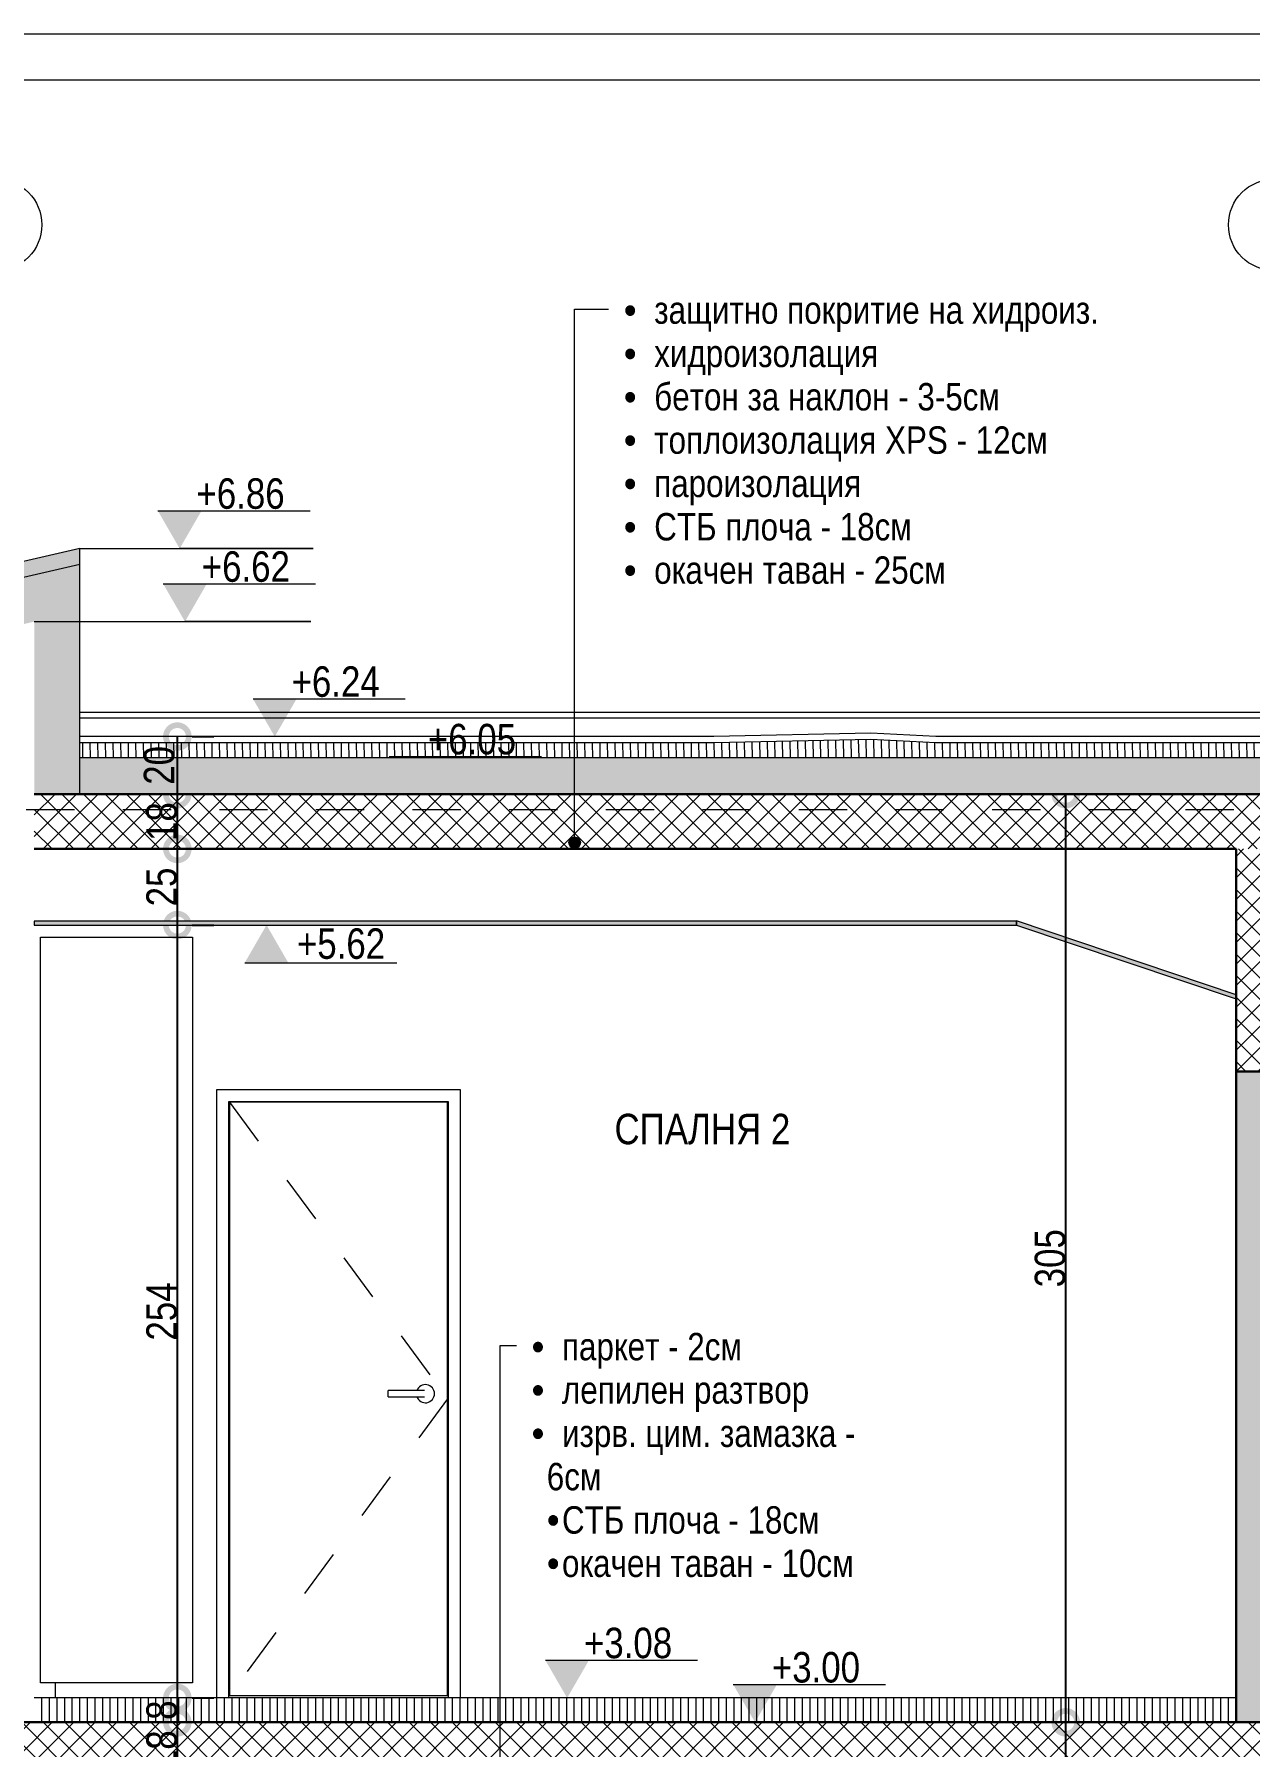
# Model space of a CAD drawing. Header units: centimetres. Extents: x 0 to 25250, y 0 to 2250.
# Drawn here: x 12856 to 13256, y 1687 to 2250 of the extents above; entities that cross this region are included whole.
import ezdxf

# ---------------------------------------------------------------- set-up
doc = ezdxf.new("R2010")
doc.units = ezdxf.units.CM
doc.linetypes.add('21-View-1$0$Dash', pattern=[31.75, 15.875, -15.875])
for name, color, linetype, lineweight in [('A-ANNO-DIMS', 7, 'Continuous', 9), ('A-ANNO-NOTE', 7, 'Continuous', 9), ('A-AREA-IDEN', 7, 'Continuous', 9), ('A-CLNG', 7, 'Continuous', 15), ('A-CLNG-PATT', 7, 'Continuous', 15), ('A-DETL', 7, 'Continuous', 9), ('A-DOOR', 7, 'Continuous', 9), ('A-DOOR-FRAM', 7, 'Continuous', 15), ('A-FLOR-FNSH', 7, 'Continuous', 9), ('A-FLOR-LEVL', 7, 'Continuous', 9), ('A-FLOR-PATT', 7, 'Continuous', 9), ('A-ROOF', 7, 'Continuous', 9), ('A-ROOF-FNSH', 7, 'Continuous', 9), ('A-ROOF-PATT', 7, 'Continuous', 9), ('A-WALL', 7, 'Continuous', 9), ('A-WALL-PATT', 7, 'Continuous', 9), ('G-ANNO-DIMS', 7, 'Continuous', 9), ('G-ANNO-TEXT', 7, 'Continuous', 9), ('G-ANNO-TTLB', 7, 'Continuous', 9), ('I-FURN', 7, 'Continuous', 9), ('S-BEAM', 7, 'Continuous', 9), ('S-GRID-IDEN', 7, 'Continuous', 9)]:
    doc.layers.add(name, color=color, linetype=linetype, lineweight=lineweight)
doc.styles.add('21-View-1$0$Arial Narrow', font='ARIALN.TTF', dxfattribs={"height": 10})
doc.styles.add('21-View-1$0$Arial Narrow_1', font='ARIALN.TTF', dxfattribs={"height": 10})
doc.styles.add('21-View-1$0$Arial Narrow_2', font='ARIALN.TTF', dxfattribs={"height": 9})
doc.styles.add('21-View-1$0$Arial Narrow_3', font='ARIALN.TTF', dxfattribs={"height": 10})
doc.dimstyles.new('21-View-1$0$TEC_DIM', dxfattribs={"dimscale": 30.48, "dimtxt": 10.23431, "dimasz": 0.492126, "dimexe": 0.393701, "dimexo": 0.246063, "dimgap": 0, "dimtad": 1, "dimdec": 0, "dimzin": 0, "dimdsep": 46, "dimtxsty": '21-View-1$0$Arial Narrow', "dimblk1": '21-View-1$0$_DotSmall', "dimblk2": '21-View-1$0$_DotSmall', "dimsah": 1, "dimcen": 0.09, "dimazin": 0, "dimtfac": 1, "dimtdec": 4, "dimtix": 1, "dimtmove": 0, "dimatfit": 3, "dimfxl": 1, "dimtvp": 1, "dimtolj": 1, "dimtzin": 0, "dimarcsym": 2})
doc.dimstyles.new('21-View-1$0$TEC_DIM_1', dxfattribs={"dimscale": 30.48, "dimtxt": 10.23431, "dimasz": 0.492126, "dimexe": 0.393701, "dimexo": 0.246063, "dimgap": 0, "dimtad": 1, "dimdec": 0, "dimzin": 0, "dimdsep": 46, "dimtxsty": '21-View-1$0$Arial Narrow_3', "dimblk1": '21-View-1$0$_DotSmall', "dimblk2": '21-View-1$0$_DotSmall', "dimsah": 1, "dimcen": 0.09, "dimazin": 0, "dimtfac": 1, "dimtdec": 4, "dimtix": 1, "dimtmove": 0, "dimatfit": 3, "dimfxl": 1, "dimtvp": 1, "dimtolj": 1, "dimtzin": 0, "dimarcsym": 2})
pattern_1 = [(45, (13129.3803, 1729.181), (-3.535534, 3.535534), []), (135, (13129.3803, 1729.181), (-3.535534, -3.535534), [])]

# ---------------------------------------------------------------- blocks, each defined once
blk = doc.blocks.new('TEC_ОФИЦИАЛНА РАМКА - TEC_ОФИЦИАЛНА РАМКА-2548455-СГРАДА ТИП III - ВЕРТИКАЛНИ РАЗРЕЗИ 3-3_ 4-4')
at = {"layer": 'G-ANNO-TTLB'}
for p, q in [((41.621, 40.554), (-15.379, 40.554)), ((-13.129, 40.254), (41.321, 40.254))]:
    blk.add_line(p, q, dxfattribs=at)
blk = doc.blocks.new('TEC_DOOR-INT - 80x200-2358330-3-3')
at = {"layer": 'A-DOOR', "linetype": '21-View-1$0$Dash'}
for p, q in [((-1274.94, 503.8), (-1203.34, 406.3)), ((-1203.34, 406.3), (-1274.94, 308.8))]:
    blk.add_line(p, q, dxfattribs=at)
at = {"layer": 'A-DOOR', "lineweight": 15}
for p, q in [((-1203.34, 503.8), (-1274.94, 503.8)), ((-1274.94, 503.8), (-1274.94, 308.8)), ((-1203.34, 308.8), (-1203.34, 503.8)), ((-1274.94, 308.8), (-1203.34, 308.8))]:
    blk.add_line(p, q, dxfattribs=at)
at = {"layer": 'A-DOOR'}
for p, q in [((-1212.34, 409), (-1222.84, 409)), ((-1222.84, 408), (-1222.84, 409)), ((-1222.84, 407), (-1222.84, 408)), ((-1222.84, 407), (-1212.34, 407))]:
    blk.add_line(p, q, dxfattribs=at)
at = {"layer": 'A-DOOR', "flags": 128}
for points in [[(-1210.84, 409), (-1210.84, 409), (-1210.85, 409), (-1210.85, 409), (-1210.86, 409), (-1210.87, 409), (-1210.89, 409), (-1210.9, 409), (-1210.92, 409), (-1210.94, 409), (-1210.96, 409), (-1210.99, 409), (-1211.01, 409), (-1211.04, 409), (-1211.07, 409), (-1211.11, 409), (-1211.14, 409), (-1211.18, 409), (-1211.22, 409), (-1211.26, 409), (-1211.3, 409), (-1211.34, 409), (-1211.39, 409), (-1211.43, 409), (-1211.48, 409), (-1211.53, 409), (-1211.58, 409), (-1211.64, 409), (-1211.69, 409), (-1211.74, 409), (-1211.8, 409), (-1211.86, 409), (-1211.91, 409), (-1211.97, 409), (-1212.03, 409), (-1212.09, 409), (-1212.15, 409), (-1212.21, 409), (-1212.27, 409), (-1212.33, 409), (-1212.34, 409)], [(-1212.34, 407), (-1212.28, 407), (-1212.22, 407), (-1212.16, 407), (-1212.1, 407), (-1212.05, 407), (-1211.99, 407), (-1211.93, 407), (-1211.87, 407), (-1211.82, 407), (-1211.76, 407), (-1211.7, 407), (-1211.65, 407), (-1211.6, 407), (-1211.55, 407), (-1211.5, 407), (-1211.45, 407), (-1211.4, 407), (-1211.35, 407), (-1211.31, 407), (-1211.27, 407), (-1211.23, 407), (-1211.19, 407), (-1211.15, 407), (-1211.11, 407), (-1211.08, 407), (-1211.05, 407), (-1211.02, 407), (-1210.99, 407), (-1210.97, 407), (-1210.95, 407), (-1210.92, 407), (-1210.91, 407), (-1210.89, 407), (-1210.88, 407), (-1210.87, 407), (-1210.86, 407), (-1210.85, 407), (-1210.85, 407), (-1210.84, 407)]]:
    blk.add_lwpolyline(points, dxfattribs=at)
at = {"layer": 'A-DOOR'}
for start, end in [(360, 160.3657), (199.5633, 360)]:
    blk.add_arc((-1210.59, 408), 3, start, end, dxfattribs=at)
at = {"layer": 'A-DOOR-FRAM'}
for p, q in [((-1279.14, 508), (-1199.14, 508)), ((-1279.14, 308), (-1279.14, 508)), ((-1199.14, 508), (-1199.14, 308)), ((-1275.14, 504), (-1203.14, 504)), ((-1275.14, 308), (-1275.14, 504)), ((-1203.14, 504), (-1203.14, 308))]:
    blk.add_line(p, q, dxfattribs=at)
blk = doc.blocks.new('ГАРДЕРОБ - Гардероб-2266786-3-3')
at = {"layer": 'I-FURN', "color": 253, "true_color": 0xaaaaaa}
for p, q in [((-1337.14, 558), (-1287.14, 558)), ((-1337.14, 313), (-1337.14, 558)), ((-1287.14, 558), (-1287.14, 313)), ((-1287.14, 313), (-1337.14, 313)), ((-1332.14, 308), (-1332.14, 313)), ((-1292.14, 313), (-1292.14, 308)), ((-1292.14, 308), (-1332.14, 308))]:
    blk.add_line(p, q, dxfattribs=at)
blk = doc.blocks.new('Structural Framing 10 - Structural Framing 10-2377032-3-3')
at = {"layer": 'S-BEAM'}
h = blk.add_hatch(dxfattribs=at)
h.set_pattern_fill('FP1_6', color=256, style=0, pattern_type=2)
h.set_pattern_definition([(45, (-1066.009, 333.896), (-3.53553, 3.53553), []), (135, (-1066.009, 333.896), (-3.53553, -3.53553), [])])
h.paths.add_polyline_path([(-919.14, 513.85), (-919.14, 587), (-944.14, 587), (-944.14, 513.85), (-940.23, 513.85)])
at = {"layer": 'A-DETL', "color": 7, "lineweight": 30}
blk.add_line((-944.14, 513.85), (-919.14, 513.85), dxfattribs=at)
at = {"layer": 'S-BEAM', "lineweight": 30}
for p, q in [((-944.14, 587), (-944.14, 513.85)), ((-919.14, 513.85), (-919.14, 587))]:
    blk.add_line(p, q, dxfattribs=at)
blk = doc.blocks.new('Grid - TEC_GRID_CIRCLE-145857-3-3')
at = {"layer": 'S-GRID-IDEN'}
blk.add_circle((-696.64, 792.09), 15, dxfattribs=at)
blk = doc.blocks.new('Spot Elevations - ELEVATION_PROJECT-150941-3-3')
at = {"layer": 'A-ANNO-NOTE'}
blk.add_hatch(color=256, dxfattribs=at).paths.add_polyline_path([(-602.03, 312.39), (-587.72, 312.39), (-594.88, 300)])
blk.add_line((-602.03, 312.39), (-552.03, 312.39), dxfattribs=at)
blk = doc.blocks.new('Spot Elevations - ELEVATION_PROJECT-V21-3-3')
at = {"layer": 'A-ANNO-NOTE'}
blk.add_hatch(color=256, dxfattribs=at).paths.add_polyline_path([(-1269.96, 549.61), (-1255.65, 549.61), (-1262.8, 562)])
blk.add_line((-1269.96, 549.61), (-1219.96, 549.61), dxfattribs=at)
blk = doc.blocks.new('21-View-1$0$_DotSmall')
at = {"color": 0, "linetype": 'ByBlock', "const_width": 0.5}
blk.add_lwpolyline([(-0.0625, 0, 1), (0.0625, 0, 1)], format="xyb", close=True, dxfattribs=at)
blk = doc.blocks.new('*D3096')
at = {"layer": 'A-ANNO-DIMS', "color": 0, "lineweight": -2, "transparency": 16777216}
for p, q in [((12903.28, 1677.28), (12903.28, 1692.28)), ((12903.28, 1667.28), (12903.28, 1677.28)), ((12908.13, 1677.28), (12915.28, 1677.28)), ((12903.28, 1667.28), (12903.28, 1652.28)), ((12908.13, 1667.28), (12915.28, 1667.28))]:
    blk.add_line(p, q, dxfattribs=at)
at = {"layer": 'A-ANNO-DIMS', "color": 0, "lineweight": -2, "transparency": 16777216, "xscale": 15, "yscale": 15, "zscale": 15}
for p, rotation in [((12903.28, 1677.28), 270), ((12903.28, 1667.28), 90)]:
    blk.add_blockref('21-View-1$0$_DotSmall', p, dxfattribs=dict(at, rotation=rotation))
at = {"layer": 'A-ANNO-DIMS', "color": 0, "transparency": 16777216, "insert": (12898.17, 1672.28), "char_height": 10, "width": 15.2053, "attachment_point": 5, "rotation": 90, "style": '21-View-1$0$Arial Narrow'}
blk.add_mtext('\\A1;10', dxfattribs=at)
blk = doc.blocks.new('*D3097')
at = {"layer": 'A-ANNO-DIMS', "color": 0, "lineweight": -2, "transparency": 16777216}
for p, q in [((12903.28, 1677.28), (12903.28, 1695.28)), ((12908.13, 1695.28), (12915.28, 1695.28)), ((12908.13, 1677.28), (12915.28, 1677.28))]:
    blk.add_line(p, q, dxfattribs=at)
at = {"layer": 'A-ANNO-DIMS', "color": 0, "lineweight": -2, "transparency": 16777216, "xscale": 15, "yscale": 15, "zscale": 15}
for p, rotation in [((12903.28, 1695.28), 90), ((12903.28, 1677.28), 270)]:
    blk.add_blockref('21-View-1$0$_DotSmall', p, dxfattribs=dict(at, rotation=rotation))
at = {"layer": 'A-ANNO-DIMS', "color": 0, "transparency": 16777216, "insert": (12898.17, 1686.28), "char_height": 10, "width": 15.2053, "attachment_point": 5, "rotation": 90, "style": '21-View-1$0$Arial Narrow'}
blk.add_mtext('\\A1;18', dxfattribs=at)
blk = doc.blocks.new('*D3098')
at = {"layer": 'A-ANNO-DIMS', "color": 0, "lineweight": -2, "transparency": 16777216}
for p, q in [((12903.28, 1695.28), (12903.28, 1703.28)), ((12908.13, 1703.28), (12915.28, 1703.28)), ((12908.13, 1695.28), (12915.28, 1695.28))]:
    blk.add_line(p, q, dxfattribs=at)
at = {"layer": 'A-ANNO-DIMS', "color": 0, "lineweight": -2, "transparency": 16777216, "xscale": 15, "yscale": 15, "zscale": 15}
for p, rotation in [((12903.28, 1703.28), 90), ((12903.28, 1695.28), 270)]:
    blk.add_blockref('21-View-1$0$_DotSmall', p, dxfattribs=dict(at, rotation=rotation))
at = {"layer": 'A-ANNO-DIMS', "color": 0, "transparency": 16777216, "insert": (12898.17, 1699.28), "char_height": 10, "width": 7.6026, "attachment_point": 5, "rotation": 90, "style": '21-View-1$0$Arial Narrow'}
blk.add_mtext('\\A1;8', dxfattribs=at)
blk = doc.blocks.new('*D3099')
at = {"layer": 'A-ANNO-DIMS', "color": 0, "lineweight": -2, "transparency": 16777216}
for p, q in [((12903.28, 1703.28), (12903.28, 1957.28)), ((12908.13, 1957.28), (12915.28, 1957.28)), ((12908.13, 1703.28), (12915.28, 1703.28))]:
    blk.add_line(p, q, dxfattribs=at)
at = {"layer": 'A-ANNO-DIMS', "color": 0, "lineweight": -2, "transparency": 16777216, "xscale": 15, "yscale": 15, "zscale": 15}
for p, rotation in [((12903.28, 1957.28), 90), ((12903.28, 1703.28), 270)]:
    blk.add_blockref('21-View-1$0$_DotSmall', p, dxfattribs=dict(at, rotation=rotation))
at = {"layer": 'A-ANNO-DIMS', "color": 0, "transparency": 16777216, "insert": (12898.17, 1830.28), "char_height": 10, "width": 22.8079, "attachment_point": 5, "rotation": 90, "style": '21-View-1$0$Arial Narrow'}
blk.add_mtext('\\A1;254', dxfattribs=at)
blk = doc.blocks.new('*D3100')
at = {"layer": 'A-ANNO-DIMS', "color": 0, "lineweight": -2, "transparency": 16777216}
for p, q in [((12903.28, 1957.28), (12903.28, 1982.28)), ((12908.13, 1982.28), (12915.28, 1982.28)), ((12908.13, 1957.28), (12915.28, 1957.28))]:
    blk.add_line(p, q, dxfattribs=at)
at = {"layer": 'A-ANNO-DIMS', "color": 0, "lineweight": -2, "transparency": 16777216, "xscale": 15, "yscale": 15, "zscale": 15}
for p, rotation in [((12903.28, 1982.28), 90), ((12903.28, 1957.28), 270)]:
    blk.add_blockref('21-View-1$0$_DotSmall', p, dxfattribs=dict(at, rotation=rotation))
at = {"layer": 'A-ANNO-DIMS', "color": 0, "transparency": 16777216, "insert": (12898.17, 1969.78), "char_height": 10, "width": 15.2053, "attachment_point": 5, "rotation": 90, "style": '21-View-1$0$Arial Narrow'}
blk.add_mtext('\\A1;25', dxfattribs=at)
blk = doc.blocks.new('*D3101')
at = {"layer": 'A-ANNO-DIMS', "color": 0, "lineweight": -2, "transparency": 16777216}
for p, q in [((12903.28, 1982.28), (12903.28, 2000.28)), ((12908.13, 2000.28), (12915.28, 2000.28)), ((12908.13, 1982.28), (12915.28, 1982.28))]:
    blk.add_line(p, q, dxfattribs=at)
at = {"layer": 'A-ANNO-DIMS', "color": 0, "lineweight": -2, "transparency": 16777216, "xscale": 15, "yscale": 15, "zscale": 15}
for p, rotation in [((12903.28, 2000.28), 90), ((12903.28, 1982.28), 270)]:
    blk.add_blockref('21-View-1$0$_DotSmall', p, dxfattribs=dict(at, rotation=rotation))
at = {"layer": 'A-ANNO-DIMS', "color": 0, "transparency": 16777216, "insert": (12898.17, 1991.28), "char_height": 10, "width": 15.2053, "attachment_point": 5, "rotation": 90, "style": '21-View-1$0$Arial Narrow'}
blk.add_mtext('\\A1;18', dxfattribs=at)
blk = doc.blocks.new('*D3102')
at = {"layer": 'A-ANNO-DIMS', "color": 0, "lineweight": -2, "transparency": 16777216}
for p, q in [((12903.28, 2000.28), (12903.28, 2019.2)), ((12908.13, 2019.2), (12915.28, 2019.2)), ((12908.13, 2000.28), (12915.28, 2000.28))]:
    blk.add_line(p, q, dxfattribs=at)
at = {"layer": 'A-ANNO-DIMS', "color": 0, "lineweight": -2, "transparency": 16777216, "xscale": 15, "yscale": 15, "zscale": 15}
for p, rotation in [((12903.28, 2019.2), 90), ((12903.28, 2000.28), 270)]:
    blk.add_blockref('21-View-1$0$_DotSmall', p, dxfattribs=dict(at, rotation=rotation))
at = {"layer": 'A-ANNO-DIMS', "color": 0, "transparency": 16777216, "insert": (12897.32, 2009.74), "char_height": 10, "width": 15.2053, "attachment_point": 5, "rotation": 90, "style": '21-View-1$0$Arial Narrow_3'}
blk.add_mtext('\\A1;\u200e20', dxfattribs=at)
blk = doc.blocks.new('*D3104')
at = {"layer": 'A-ANNO-DIMS', "color": 0, "lineweight": -2, "transparency": 16777216}
for p, q in [((13218.75, 1695.28), (13183.26, 1695.28)), ((13195.26, 1395.28), (13195.26, 1695.28)), ((13218.75, 1395.28), (13183.26, 1395.28))]:
    blk.add_line(p, q, dxfattribs=at)
at = {"layer": 'A-ANNO-DIMS', "color": 0, "lineweight": -2, "transparency": 16777216, "xscale": 15, "yscale": 15, "zscale": 15}
for p, rotation in [((13195.26, 1695.28), 90), ((13195.26, 1395.28), 270)]:
    blk.add_blockref('21-View-1$0$_DotSmall', p, dxfattribs=dict(at, rotation=rotation))
at = {"layer": 'A-ANNO-DIMS', "color": 0, "transparency": 16777216, "insert": (13190.15, 1545.28), "char_height": 10, "width": 22.8079, "attachment_point": 5, "rotation": 90, "style": '21-View-1$0$Arial Narrow'}
blk.add_mtext('\\A1;300', dxfattribs=at)
blk = doc.blocks.new('*D3105')
at = {"layer": 'A-ANNO-DIMS', "color": 0, "lineweight": -2, "transparency": 16777216}
for p, q in [((13195.26, 1695.28), (13195.26, 2000.28)), ((13200.1, 2000.28), (13207.26, 2000.28)), ((13218.75, 1695.28), (13183.26, 1695.28))]:
    blk.add_line(p, q, dxfattribs=at)
at = {"layer": 'A-ANNO-DIMS', "color": 0, "lineweight": -2, "transparency": 16777216, "xscale": 15, "yscale": 15, "zscale": 15}
for p, rotation in [((13195.26, 2000.28), 90), ((13195.26, 1695.28), 270)]:
    blk.add_blockref('21-View-1$0$_DotSmall', p, dxfattribs=dict(at, rotation=rotation))
at = {"layer": 'A-ANNO-DIMS', "color": 0, "transparency": 16777216, "insert": (13190.15, 1847.78), "char_height": 10, "width": 22.8079, "attachment_point": 5, "rotation": 90, "style": '21-View-1$0$Arial Narrow'}
blk.add_mtext('\\A1;305', dxfattribs=at)

msp = doc.modelspace()

# ---------------------------------------------------------------- block references
at = {"layer": 'G-ANNO-TTLB', "xscale": 49.99999999999999, "yscale": 49.99999999999999, "zscale": 49.99999999999999}
msp.add_blockref('TEC_ОФИЦИАЛНА РАМКА - TEC_ОФИЦИАЛНА РАМКА-2548455-СГРАДА ТИП III - ВЕРТИКАЛНИ РАЗРЕЗИ 3-3_ 4-4', (12918.96, 222.31), dxfattribs=at)

# ---------------------------------------------------------------- next in the draw order: hatches: boundary and pattern name
at = {"layer": 'A-CLNG-PATT', "true_color": 0xffff80}
for points in [[(12988.37, 1957.28), (13179.1, 1957.28), (13179.1, 1958.53), (12856.25, 1958.53), (12856.25, 1957.28), (12958.73, 1957.28)], [(13251.25, 1933.01), (13251.25, 1934.33), (13179.1, 1958.61), (13179.1, 1957.29), (13225.52, 1941.67)]]:
    msp.add_hatch(color=51, dxfattribs=at).paths.add_polyline_path(points)
at = {"layer": 'A-FLOR-PATT'}
h = msp.add_hatch(dxfattribs=at)
h.set_pattern_fill('FP1_6', color=256, style=0, pattern_type=2)
h.set_pattern_definition(pattern_1)
h.paths.add_polyline_path([(13373.73, 1982.28), (13511.25, 1982.28), (13511.25, 2000.28), (12856.25, 2000.28), (12856.25, 1982.28), (13255.16, 1982.28)])
at = {"layer": 'A-FLOR-PATT', "true_color": 0x787878}
h = msp.add_hatch(dxfattribs=at)
h.set_pattern_fill('FP1_5', color=8, style=0, pattern_type=2)
h.set_pattern_definition([(270, (13231.2463, 1703.285), (2.5, -9e-15), [])])
h.paths.add_polyline_path([(12436.25, 1695.28), (12831.25, 1695.28), (12831.25, 1703.28), (12436.25, 1703.28)])
h.paths.add_polyline_path([(14026.25, 1695.28), (14026.25, 1703.28), (13511.25, 1703.28), (13511.25, 1695.28), (14025.88, 1695.28)])
h.paths.add_polyline_path([(12856.25, 1695.28), (13251.25, 1695.28), (13251.25, 1703.28), (12856.25, 1703.28)])
h.paths.add_polyline_path([(13470.55, 1695.28), (13486.25, 1695.28), (13486.25, 1703.28), (13276.25, 1703.28), (13276.25, 1695.28), (13467.06, 1695.28)])
at = {"layer": 'A-FLOR-PATT'}
h = msp.add_hatch(dxfattribs=at)
h.set_pattern_fill('FP1_6', color=256, style=0, pattern_type=2)
h.set_pattern_definition(pattern_1)
h.paths.add_polyline_path([(14026.25, 1677.28), (14051.25, 1677.28), (14051.25, 1695.28), (12411.25, 1695.28), (12411.25, 1677.28), (14025.88, 1677.28)])
at = {"layer": 'A-ROOF-PATT', "true_color": 0xc0c0c0}
msp.add_hatch(color=9, dxfattribs=at).paths.add_polyline_path([(12391.25, 1965.03), (12871.25, 2075.85), (12871.25, 2080.98), (12391.25, 1970.16)])
at = {"layer": 'A-ROOF-PATT', "true_color": 0xffff80}
msp.add_hatch(color=51, dxfattribs=at).paths.add_polyline_path([(12396.25, 1950.79), (12871.25, 2060.45), (12871.25, 2075.85), (12396.25, 1966.19)])
at = {"layer": 'A-ROOF-PATT', "true_color": 0xc0c0c0}
h = msp.add_hatch(dxfattribs=at)
h.set_pattern_fill('FP1_1', color=9, style=0, pattern_type=2)
h.set_pattern_definition([(271.114, (13377.2463, 2018.165), (2.499527, 0.048604), [])])
h.paths.add_polyline_path([(13471.25, 2012.28), (13471.25, 2017.99), (13430.26, 2017.2), (13152.55, 2017.2), (13131.21, 2018.28), (13079.61, 2017.2), (12871.25, 2017.2), (12871.25, 2012.28), (13462.66, 2012.28)])
at = {"layer": 'A-ROOF-PATT', "lineweight": 5, "true_color": 0xffff80}
msp.add_hatch(color=51, dxfattribs=at).paths.add_polyline_path([(12871.25, 2000.28), (13486.25, 2000.28), (13486.25, 2012.28), (12871.25, 2012.28)])
at = {"layer": 'A-WALL-PATT', "true_color": 0xffff80}
msp.add_hatch(color=51, dxfattribs=at).paths.add_polyline_path([(12871.25, 2000.28), (12871.25, 2060.45), (12856.25, 2056.99), (12856.25, 2000.28)])
at = {"layer": 'A-WALL-PATT', "true_color": 0x808080}
msp.add_hatch(color=8, dxfattribs=at).paths.add_polyline_path([(13251.25, 1695.28), (13276.25, 1695.28), (13276.25, 1909.14), (13251.25, 1909.14), (13251.25, 1703.28)])
at = {"layer": 'G-ANNO-TEXT'}
h = msp.add_hatch(color=256, dxfattribs=at)
edge = h.paths.add_edge_path()
edge.add_arc((13033.85, 1984.35), 1.88, 0, 360)

# ---------------------------------------------------------------- next in the draw order: linework, layer by layer
at = {"layer": 'A-CLNG', "lineweight": 5}
for p, q in [((13179.1, 1958.53), (12856.25, 1958.53)), ((12856.25, 1958.53), (12856.25, 1957.28)), ((13251.25, 1934.33), (13179.1, 1958.61)), ((13179.1, 1958.61), (13179.1, 1957.29)), ((13179.1, 1957.28), (13179.1, 1958.53)), ((12856.25, 1957.28), (13179.1, 1957.28)), ((13179.1, 1957.29), (13251.25, 1933.01)), ((13251.25, 1933.01), (13251.25, 1934.33))]:
    msp.add_line(p, q, dxfattribs=at)
at = {"layer": 'A-FLOR-FNSH', "lineweight": 30}
for p, q in [((13486.25, 2000.28), (12856.25, 2000.28)), ((12856.25, 1982.28), (13251.25, 1982.28)), ((13251.25, 1695.28), (13251.25, 1703.28)), ((13486.25, 1695.28), (12411.25, 1695.28))]:
    msp.add_line(p, q, dxfattribs=at)
at = {"layer": 'A-FLOR-FNSH'}
for p, q in [((12863.25, 1703.28), (12856.25, 1703.28)), ((13251.25, 1703.28), (12903.25, 1703.28))]:
    msp.add_line(p, q, dxfattribs=at)
at = {"layer": 'A-FLOR-LEVL', "linetype": '21-View-1$0$Dash'}
for p, q in [((12313.83, 1995.28), (14177.93, 1995.28)), ((12313.83, 1695.28), (14177.93, 1695.28))]:
    msp.add_line(p, q, dxfattribs=at)
at = {"layer": 'A-ROOF'}
for p, q in [((12871.25, 2060.45), (12871.25, 2075.85)), ((13079.61, 2017.2), (12871.25, 2017.2)), ((13131.21, 2018.28), (13079.61, 2017.2)), ((13152.55, 2017.2), (13131.21, 2018.28)), ((13430.26, 2017.2), (13152.55, 2017.2)), ((12871.25, 2012.28), (13471.25, 2012.28))]:
    msp.add_line(p, q, dxfattribs=at)
at = {"layer": 'A-ROOF-FNSH'}
for p, q in [((12871.25, 2080.98), (12391.25, 1970.16)), ((12871.25, 2075.85), (12871.25, 2080.98)), ((12396.25, 1966.19), (12871.25, 2075.85)), ((13131.24, 2020.28), (13079.6, 2019.2)), ((13152.59, 2019.2), (13131.24, 2020.28)), ((13079.6, 2019.2), (12871.25, 2019.2)), ((13430.26, 2019.2), (13152.59, 2019.2))]:
    msp.add_line(p, q, dxfattribs=at)
at = {"layer": 'A-WALL'}
for p, q in [((12871.25, 2000.28), (12871.25, 2060.45)), ((12871.25, 2027.28), (13471.25, 2027.28)), ((13471.25, 2025.28), (12871.25, 2025.28)), ((13276.25, 1909.14), (13251.25, 1909.14)), ((12916.25, 1703.28), (12916.25, 1903.28)), ((12916.25, 1903.28), (12996.25, 1903.28)), ((12996.25, 1903.28), (12996.25, 1703.28))]:
    msp.add_line(p, q, dxfattribs=at)
at = {"layer": 'A-WALL', "lineweight": 30}
msp.add_line((13251.25, 1909.14), (13251.25, 1703.28), dxfattribs=at)
at = {"layer": 'G-ANNO-DIMS'}
for p, q in [((12871.25, 2080.98), (12947.95, 2080.98)), ((12947.95, 2080.98), (12904.04, 2080.98)), ((12856.25, 2056.99), (12947.11, 2056.99)), ((12947.11, 2056.99), (12905.78, 2056.99)), ((12984.99, 2000.28), (12980.09, 2000.28))]:
    msp.add_line(p, q, dxfattribs=at)
at = {"layer": 'G-ANNO-TEXT'}
for p, q in [((13033.85, 2159.71), (13045.01, 2159.71)), ((13033.85, 1984.35), (13033.85, 2159.71)), ((13009.4, 1819.1), (13014.7, 1819.1)), ((13009.4, 1682.04), (13009.4, 1819.1))]:
    msp.add_line(p, q, dxfattribs=at)
msp.add_circle((13033.85, 1984.35), 1.88, dxfattribs=at)

# ---------------------------------------------------------------- next in the draw order: block references
at = {"layer": 'A-ANNO-NOTE'}
msp.add_blockref('Spot Elevations - ELEVATION_PROJECT-V21-3-3', (14195.39, 1395.28), dxfattribs=at)
at = {"layer": 'A-DETL', "color": 7, "lineweight": 30}
msp.add_blockref('Structural Framing 10 - Structural Framing 10-2377032-3-3', (14195.39, 1395.28), dxfattribs=at)
at = {"layer": 'A-DOOR-FRAM'}
msp.add_blockref('TEC_DOOR-INT - 80x200-2358330-3-3', (14195.39, 1395.28), dxfattribs=at)
at = {"layer": 'G-ANNO-DIMS'}
for p in [(13498.92, 1780.98), (13500.66, 1756.99), (13530.18, 1719.2), (13574.97, 1700.28), (13626.27, 1403.28), (13688.03, 1395.28)]:
    msp.add_blockref('Spot Elevations - ELEVATION_PROJECT-150941-3-3', p, dxfattribs=at)
at = {"layer": 'I-FURN', "color": 253, "true_color": 0xaaaaaa}
msp.add_blockref('ГАРДЕРОБ - Гардероб-2266786-3-3', (14195.39, 1395.28), dxfattribs=at)
at = {"layer": 'S-GRID-IDEN'}
for p in [(13540.39, 1395.28), (13960.39, 1395.28)]:
    msp.add_blockref('Grid - TEC_GRID_CIRCLE-145857-3-3', p, dxfattribs=at)

# ---------------------------------------------------------------- next in the draw order: texts
at = {"layer": 'A-AREA-IDEN', "insert": (13075.85, 1885.11), "char_height": 10, "width": 58.9, "attachment_point": 8, "line_spacing_factor": 0.949189, "style": '21-View-1$0$Arial Narrow_1'}
msp.add_mtext('\\pt63.5,127,190.5,254,317.5,381,444.5,508,571.5,635,698.5,762,825.5,889,952.5,1016,1079.5,1143,1206.5,1270,1333.5,1397,1460.5,1524,1587.5,1651,1714.5,1778,1841.5,1905,1968.5,2032;{\\fArial Narrow|b0|i0|c204|p34;СПАЛНЯ }2', dxfattribs=at)
at = {"layer": 'G-ANNO-DIMS', "char_height": 10, "width": 34.7536, "attachment_point": 1, "line_spacing_factor": 0.974696, "style": '21-View-1$0$Arial Narrow'}
for s, insert in [('+6.86', (12909.56, 2104.07)), ('+6.62', (12911.3, 2080.08)), ('+6.24', (12940.82, 2042.28)), ('+6.05', (12985.61, 2023.37)), ('+5.62', (12942.58, 1956.18)), ('+3.08', (13036.92, 1726.37)), ('+3.00', (13098.67, 1718.37))]:
    msp.add_mtext(s, dxfattribs=dict(at, insert=insert))
at = {"layer": 'G-ANNO-TEXT', "char_height": 9, "attachment_point": 1, "line_spacing_factor": 0.949189, "style": '21-View-1$0$Arial Narrow_2'}
for s, insert, width in [('\\pi-5.00004,l5.00004,t9.99999,15.00003,19.99998,25.00002,29.99997,35.00001,39.99996,45,50.00004,54.99999,60.00003,64.99998,70.00002,74.99997,80.00001,84.99996,90,95.00004,99.99999,105.00003,109.99998,115.00002,119.99997,125.00001,129.99996,135,140.00004,144.99999,150.00003,154.99998,160.00002;{\\fSymbol|b0|i0|c2|p18;·^I\\fArial Narrow|b0|i0|c204|p34;защитно покритие на хидроиз}.\\P{\\fSymbol|b0|i0|c2|p18;·^I\\fArial Narrow|b0|i0|c204|p34;хидроизолация \\P\\fSymbol|b0|i0|c2|p18;·^I\\fArial Narrow|b0|i0|c204|p34;бетон за наклон }- 3-5{\\fArial Narrow|b0|i0|c204|p34;см\\P\\fSymbol|b0|i0|c2|p18;·^I\\fArial Narrow|b0|i0|c204|p34;топлоизолация }XPS - 12{\\fArial Narrow|b0|i0|c204|p34;см\\P\\fSymbol|b0|i0|c2|p18;·^I\\fArial Narrow|b0|i0|c204|p34;пароизолация\\P\\fSymbol|b0|i0|c2|p18;·^I\\fArial Narrow|b0|i0|c204|p34;СТБ плоча }- 18{\\fArial Narrow|b0|i0|c204|p34;см\\P\\fSymbol|b0|i0|c2|p18;·^I\\fArial Narrow|b0|i0|c204|p34;окачен таван }- 25{\\fArial Narrow|b0|i0|c204|p34;см}', (13050.01, 2163.86), 216.6), ('\\pi-5.00004,l5.00004,t9.99999,15.00003,19.99998,25.00002,29.99997,35.00001,39.99996,45,50.00004,54.99999,60.00003,64.99998,70.00002,74.99997,80.00001,84.99996,90,95.00004,99.99999,105.00003,109.99998,115.00002,119.99997,125.00001,129.99996,135,140.00004,144.99999,150.00003,154.99998,160.00002;{\\fSymbol|b0|i0|c2|p18;·^I\\fArial Narrow|b0|i0|c204|p34;паркет }- 2{\\fArial Narrow|b0|i0|c204|p34;см\\P\\fSymbol|b0|i0|c2|p18;·^I\\fArial Narrow|b0|i0|c204|p34;лепилен разтвор \\P\\fSymbol|b0|i0|c2|p18;·^I\\fArial Narrow|b0|i0|c204|p34;изрв}. {\\fArial Narrow|b0|i0|c204|p34;цим}. {\\fArial Narrow|b0|i0|c204|p34;замазка }- \\P\\pi0,t5.00004,9.99999,15.00003,19.99998,25.00002,29.99997,35.00001,39.99996,45,50.00004,54.99999,60.00003,64.99998,70.00002,74.99997,80.00001,84.99996,90,95.00004,99.99999,105.00003,109.99998,115.00002,119.99997,125.00001,129.99996,135,140.00004,144.99999,150.00003,154.99998,160.00002;6{\\fArial Narrow|b0|i0|c204|p34;см \\P\\pi-5.00004,t9.99999,15.00003,19.99998,25.00002,29.99997,35.00001,39.99996,45,50.00004,54.99999,60.00003,64.99998,70.00002,74.99997,80.00001,84.99996,90,95.00004,99.99999,105.00003,109.99998,115.00002,119.99997,125.00001,129.99996,135,140.00004,144.99999,150.00003,154.99998,160.00002;\\fSymbol|b0|i0|c2|p18;·^I\\fArial Narrow|b0|i0|c204|p34;СТБ плоча }- 18{\\fArial Narrow|b0|i0|c204|p34;см\\P\\fSymbol|b0|i0|c2|p18;·^I\\fArial Narrow|b0|i0|c204|p34;окачен таван }- 10{\\fArial Narrow|b0|i0|c204|p34;см}', (13019.7, 1823.25), 123.927)]:
    msp.add_mtext(s, dxfattribs=dict(at, insert=insert, width=width))

# ---------------------------------------------------------------- next in the draw order: dimensions: what is measured, and where the dimension line sits
at = {"layer": 'A-ANNO-DIMS'}
dim = msp.add_linear_dim(base=(12903.28, 2019.2), p1=(12900.63, 2000.28), p2=(12900.63, 2019.2), angle=90, text='\u200e20', dimstyle='21-View-1$0$TEC_DIM_1', override={"dimpost": '<>', "dimfxl": 18.910729}, dxfattribs=at)
dim.commit()
dim.dimension.update_dxf_attribs({"geometry": '*D3102', "text_midpoint": (12897.32, 2009.74)})
for base, p1, p2, override, picture, middle in [((12903.28, 2000.28), (12900.63, 1982.28), (12900.63, 2000.28), {"dimpost": '<>', "dimfxl": 18}, '*D3101', (12898.17, 1991.28)), ((13195.26, 2000.28), (13226.25, 1695.28), (13192.6, 2000.28), {"dimpost": '<>', "dimfxl": 306.849667}, '*D3105', (13190.15, 1847.78)), ((12903.28, 1982.28), (12900.63, 1957.28), (12900.63, 1982.28), {"dimpost": '<>', "dimfxl": 25}, '*D3100', (12898.17, 1969.78)), ((12903.28, 1957.28), (12900.63, 1703.28), (12900.63, 1957.28), {"dimpost": '<>', "dimfxl": 254}, '*D3099', (12898.17, 1830.28)), ((12903.28, 1703.28), (12900.63, 1695.28), (12900.63, 1703.28), {"dimpost": '<>', "dimfxl": 8}, '*D3098', (12898.17, 1699.28)), ((12903.28, 1695.28), (12900.63, 1677.28), (12900.63, 1695.28), {"dimpost": '<>', "dimfxl": 18}, '*D3097', (12898.17, 1686.28)), ((13195.26, 1695.28), (13226.25, 1395.28), (13226.25, 1695.28), {"dimpost": '<>', "dimfxl": 300}, '*D3104', (13190.15, 1545.28)), ((12903.28, 1677.28), (12900.63, 1667.28), (12900.63, 1677.28), {"dimpost": '<>', "dimfxl": 10}, '*D3096', (12898.17, 1672.28))]:
    dim = msp.add_linear_dim(base=base, p1=p1, p2=p2, angle=90, dimstyle='21-View-1$0$TEC_DIM', override=override, dxfattribs=at)
    dim.commit()
    dim.dimension.update_dxf_attribs({"geometry": picture, "text_midpoint": middle})

doc.saveas('drawing.dxf')
